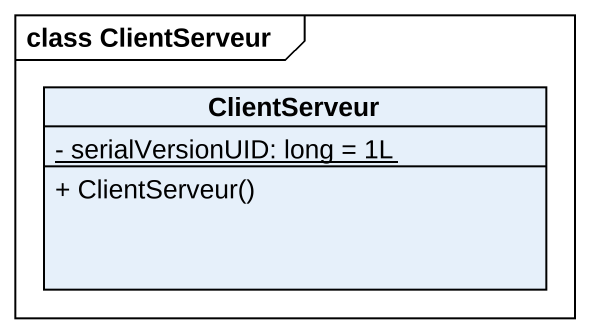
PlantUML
@startuml
mainframe class ClientServeur
hide circle
hide empty members
skinparam classAttributeIconSize 0
class ClientServeur {
  {static} - serialVersionUID: long = 1L
  + ClientServeur()
}
@enduml
